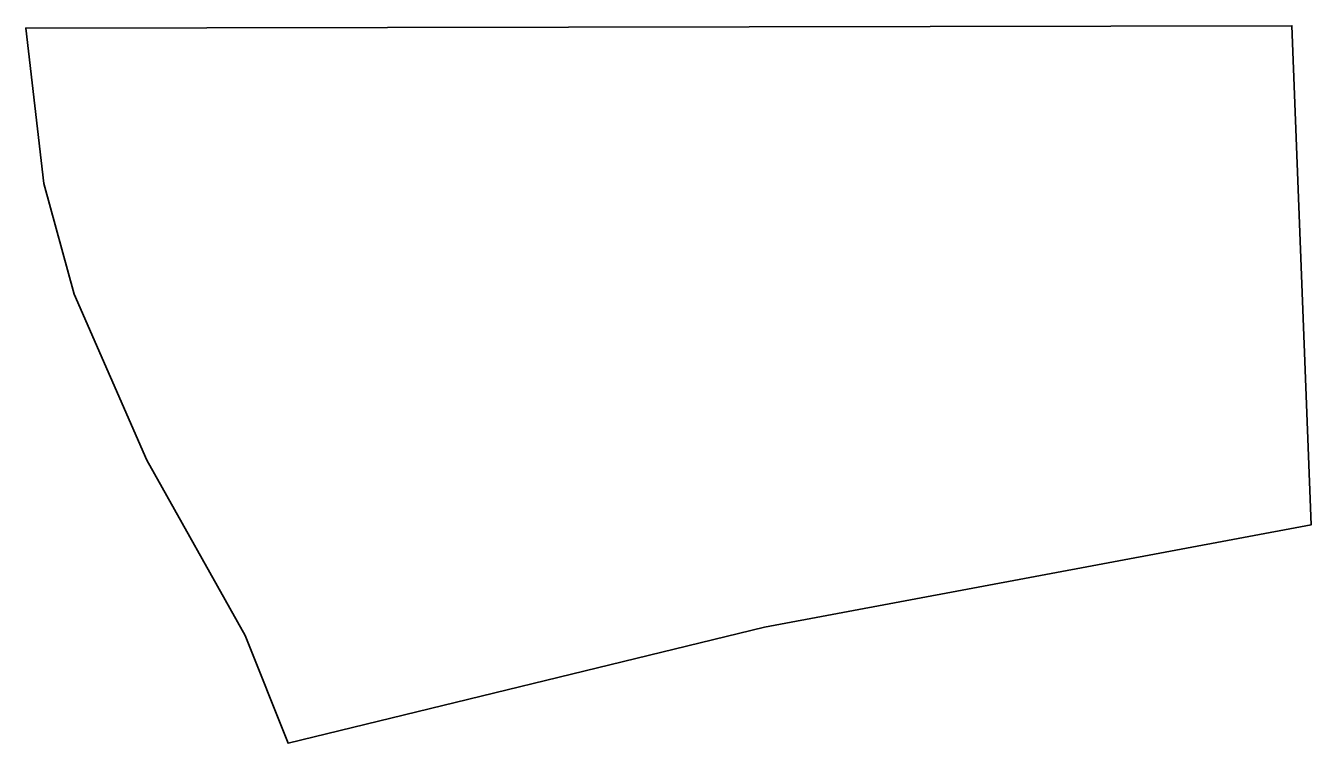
# Model space of a CAD drawing. Extents: x 0 to 5366, y -2996 to -1.
import ezdxf

# ---------------------------------------------------------------- set-up
doc = ezdxf.new("R2010")
doc.units = 0
doc.linetypes.add('Solid', pattern=[0])

msp = doc.modelspace()

# ---------------------------------------------------------------- linework, layer by layer
at = {"color": 0, "linetype": 'Solid', "lineweight": 35}
msp.add_lwpolyline([(916, -2546), (505, -1814), (202, -1121), (75, -659), (0, -11), (5285, -1), (5366, -2084), (3084, -2512), (1095, -2996), (916, -2546)], close=True, dxfattribs=at)

doc.saveas('drawing.dxf')
